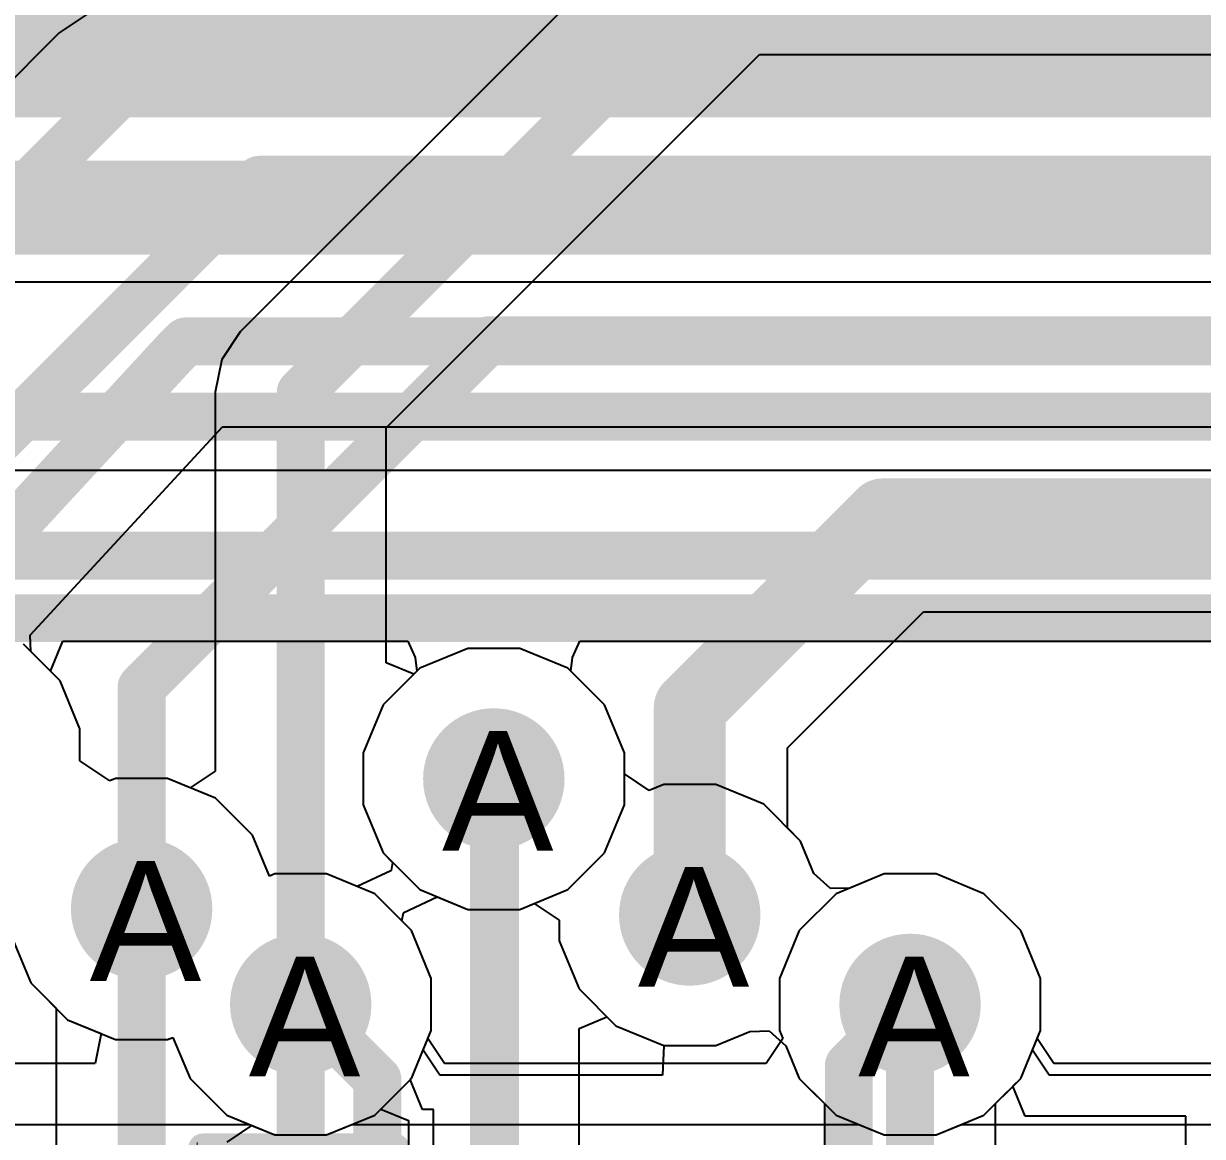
# Model space of a CAD drawing. Header units: inches. Extents: x 0 to 208, y 0 to 213.
# Drawn here: x 3.771 to 3.9679, y 3.173 to 3.3589 of the extents above; entities that cross this region are included whole.
import ezdxf

# ---------------------------------------------------------------- set-up
doc = ezdxf.new("R2010")
doc.units = ezdxf.units.IN
doc.header["$MEASUREMENT"] = 0
for name, color, linetype in [('Bottom Layer', 5, 'Continuous'), ('Bottom Overlay', 54, 'Continuous'), ('Bottom Paste', 16, 'Continuous'), ('Bottom Solder', 6, 'Continuous'), ('Drill Drawing', 1, 'Continuous'), ('L2_GND1', 16, 'Continuous'), ('L3_SIG1', 76, 'Continuous'), ('L4_PWR', 90, 'Continuous'), ('L5_GND2', 156, 'Continuous'), ('L6_SIG2', 130, 'Continuous'), ('L7_GND3', 216, 'Continuous'), ('Top Layer', 1, 'Continuous'), ('Via Holes', 16, 'Continuous')]:
    doc.layers.add(name, color=color, linetype=linetype)
doc.styles.add('Arial', font='', dxfattribs={"height": 0.2})
doc.styles.get('Arial').set_extended_font_data('Arial')

# ---------------------------------------------------------------- blocks, each defined once
blk = doc.blocks.new('R___0402_B_36')
at = {"layer": 'Bottom Layer'}
for points in [[(-0.0095, 0.0125), (-0.0095, -0.0125), (-0.0275, -0.0125), (-0.0275, 0.0125)], [(0.0275, 0.0125), (0.0275, -0.0125), (0.0095, -0.0125), (0.0095, 0.0125)]]:
    blk.add_hatch(color=5, dxfattribs=at).paths.add_polyline_path(points)
at = {"layer": 'Bottom Paste'}
for points in [[(-0.0095, 0.0125), (-0.0095, -0.0125), (-0.0275, -0.0125), (-0.0275, 0.0125)], [(0.0275, 0.0125), (0.0275, -0.0125), (0.0095, -0.0125), (0.0095, 0.0125)]]:
    blk.add_hatch(color=16, dxfattribs=at).paths.add_polyline_path(points)
at = {"layer": 'Bottom Solder'}
for points in [[(-0.00733, 0.01467), (-0.00733, -0.01467), (-0.02967, -0.01467), (-0.02967, 0.01467)], [(0.02967, 0.01467), (0.02967, -0.01467), (0.00733, -0.01467), (0.00733, 0.01467)]]:
    blk.add_hatch(color=6, dxfattribs=at).paths.add_polyline_path(points)
at = {"layer": 'Bottom Overlay'}
for points in [[(-0.031, 0.016, 0.005, 0.005, 0), (-0.031, -0.016, 0.005, 0.005, 0)], [(-0.031, 0.016, 0.005, 0.005, 0), (0.031, 0.016, 0.005, 0.005, 0)], [(0.031, 0.016, 0.005, 0.005, 0), (0.031, -0.016, 0.005, 0.005, 0)], [(-0.032, 0.017, 0.000127, 0.000127, 0), (0.032, 0.017, 0.000127, 0.000127, 0)], [(-0.031, -0.016, 0.005, 0.005, 0), (0.031, -0.016, 0.005, 0.005, 0)]]:
    blk.add_lwpolyline(points, format="xyseb", dxfattribs=at)
for points in [[(-0.03225, 0.016, 0.0025, 0.0025, 1), (-0.02975, 0.016, 0.0025, 0.0025, 1)], [(-0.03225, 0.016, 0.0025, 0.0025, 1), (-0.02975, 0.016, 0.0025, 0.0025, 1)], [(0.02975, 0.016, 0.0025, 0.0025, 1), (0.03225, 0.016, 0.0025, 0.0025, 1)], [(0.02975, 0.016, 0.0025, 0.0025, 1), (0.03225, 0.016, 0.0025, 0.0025, 1)], [(-0.03203, 0.017, 0.0000635, 0.0000635, 1), (-0.03197, 0.017, 0.0000635, 0.0000635, 1)], [(0.03197, 0.017, 0.0000635, 0.0000635, 1), (0.03203, 0.017, 0.0000635, 0.0000635, 1)], [(-0.03225, -0.016, 0.0025, 0.0025, 1), (-0.02975, -0.016, 0.0025, 0.0025, 1)], [(-0.03225, -0.016, 0.0025, 0.0025, 1), (-0.02975, -0.016, 0.0025, 0.0025, 1)], [(0.02975, -0.016, 0.0025, 0.0025, 1), (0.03225, -0.016, 0.0025, 0.0025, 1)], [(0.02975, -0.016, 0.0025, 0.0025, 1), (0.03225, -0.016, 0.0025, 0.0025, 1)]]:
    blk.add_lwpolyline(points, format="xyseb", close=True, dxfattribs=at)

msp = doc.modelspace()

# ---------------------------------------------------------------- hatches: boundary and pattern name
at = {"layer": 'Bottom Layer'}
h = msp.add_hatch(color=5, dxfattribs=at)
edge = h.paths.add_edge_path()
edge.add_arc((3.84955, 3.23272), 0.01181, 0, 360)
h = msp.add_hatch(color=5, dxfattribs=at)
edge = h.paths.add_edge_path()
edge.add_arc((3.79073, 3.211), 0.01181, 0, 360)
h = msp.add_hatch(color=5, dxfattribs=at)
edge = h.paths.add_edge_path()
edge.add_arc((3.88227, 3.21), 0.01181, 0, 360)
h = msp.add_hatch(color=5, dxfattribs=at)
edge = h.paths.add_edge_path()
edge.add_arc((3.8173, 3.19506), 0.01181, 0, 360)
h = msp.add_hatch(color=5, dxfattribs=at)
edge = h.paths.add_edge_path()
edge.add_arc((3.91906, 3.19506), 0.01181, 0, 360)
at = {"layer": 'L2_GND1'}
h = msp.add_hatch(color=16, dxfattribs=at)
edge = h.paths.add_edge_path()
edge.add_arc((3.84955, 3.23272), 0.01181, 0, 360)
h = msp.add_hatch(color=16, dxfattribs=at)
edge = h.paths.add_edge_path()
edge.add_arc((3.79073, 3.211), 0.01181, 0, 360)
h = msp.add_hatch(color=16, dxfattribs=at)
edge = h.paths.add_edge_path()
edge.add_arc((3.88227, 3.21), 0.01181, 0, 360)
h = msp.add_hatch(color=16, dxfattribs=at)
edge = h.paths.add_edge_path()
edge.add_arc((3.8173, 3.19506), 0.01181, 0, 360)
h = msp.add_hatch(color=16, dxfattribs=at)
edge = h.paths.add_edge_path()
edge.add_arc((3.91906, 3.19506), 0.01181, 0, 360)
at = {"layer": 'L3_SIG1'}
h = msp.add_hatch(color=76, dxfattribs=at)
edge = h.paths.add_edge_path()
edge.add_arc((3.84955, 3.23272), 0.01181, 0, 360)
h = msp.add_hatch(color=76, dxfattribs=at)
edge = h.paths.add_edge_path()
edge.add_arc((3.79073, 3.211), 0.01181, 0, 360)
h = msp.add_hatch(color=76, dxfattribs=at)
edge = h.paths.add_edge_path()
edge.add_arc((3.88227, 3.21), 0.01181, 0, 360)
h = msp.add_hatch(color=76, dxfattribs=at)
edge = h.paths.add_edge_path()
edge.add_arc((3.8173, 3.19506), 0.01181, 0, 360)
h = msp.add_hatch(color=76, dxfattribs=at)
edge = h.paths.add_edge_path()
edge.add_arc((3.91906, 3.19506), 0.01181, 0, 360)
at = {"layer": 'L4_PWR'}
h = msp.add_hatch(color=90, dxfattribs=at)
edge = h.paths.add_edge_path()
edge.add_arc((3.84955, 3.23272), 0.01181, 0, 360)
h = msp.add_hatch(color=90, dxfattribs=at)
edge = h.paths.add_edge_path()
edge.add_arc((3.79073, 3.211), 0.01181, 0, 360)
h = msp.add_hatch(color=90, dxfattribs=at)
edge = h.paths.add_edge_path()
edge.add_arc((3.88227, 3.21), 0.01181, 0, 360)
h = msp.add_hatch(color=90, dxfattribs=at)
edge = h.paths.add_edge_path()
edge.add_arc((3.8173, 3.19506), 0.01181, 0, 360)
h = msp.add_hatch(color=90, dxfattribs=at)
edge = h.paths.add_edge_path()
edge.add_arc((3.91906, 3.19506), 0.01181, 0, 360)
at = {"layer": 'L5_GND2'}
h = msp.add_hatch(color=156, dxfattribs=at)
edge = h.paths.add_edge_path()
edge.add_arc((3.84955, 3.23272), 0.01181, 0, 360)
h = msp.add_hatch(color=156, dxfattribs=at)
edge = h.paths.add_edge_path()
edge.add_arc((3.79073, 3.211), 0.01181, 0, 360)
h = msp.add_hatch(color=156, dxfattribs=at)
edge = h.paths.add_edge_path()
edge.add_arc((3.88227, 3.21), 0.01181, 0, 360)
h = msp.add_hatch(color=156, dxfattribs=at)
edge = h.paths.add_edge_path()
edge.add_arc((3.8173, 3.19506), 0.01181, 0, 360)
h = msp.add_hatch(color=156, dxfattribs=at)
edge = h.paths.add_edge_path()
edge.add_arc((3.91906, 3.19506), 0.01181, 0, 360)
at = {"layer": 'L6_SIG2'}
h = msp.add_hatch(color=130, dxfattribs=at)
edge = h.paths.add_edge_path()
edge.add_arc((3.84955, 3.23272), 0.01181, 0, 360)
h = msp.add_hatch(color=130, dxfattribs=at)
edge = h.paths.add_edge_path()
edge.add_arc((3.79073, 3.211), 0.01181, 0, 360)
h = msp.add_hatch(color=130, dxfattribs=at)
edge = h.paths.add_edge_path()
edge.add_arc((3.88227, 3.21), 0.01181, 0, 360)
h = msp.add_hatch(color=130, dxfattribs=at)
edge = h.paths.add_edge_path()
edge.add_arc((3.8173, 3.19506), 0.01181, 0, 360)
h = msp.add_hatch(color=130, dxfattribs=at)
edge = h.paths.add_edge_path()
edge.add_arc((3.91906, 3.19506), 0.01181, 0, 360)
at = {"layer": 'L7_GND3'}
h = msp.add_hatch(color=216, dxfattribs=at)
edge = h.paths.add_edge_path()
edge.add_arc((3.84955, 3.23272), 0.01181, 0, 360)
h = msp.add_hatch(color=216, dxfattribs=at)
edge = h.paths.add_edge_path()
edge.add_arc((3.79073, 3.211), 0.01181, 0, 360)
h = msp.add_hatch(color=216, dxfattribs=at)
edge = h.paths.add_edge_path()
edge.add_arc((3.88227, 3.21), 0.01181, 0, 360)
h = msp.add_hatch(color=216, dxfattribs=at)
edge = h.paths.add_edge_path()
edge.add_arc((3.8173, 3.19506), 0.01181, 0, 360)
h = msp.add_hatch(color=216, dxfattribs=at)
edge = h.paths.add_edge_path()
edge.add_arc((3.91906, 3.19506), 0.01181, 0, 360)
at = {"layer": 'Top Layer'}
h = msp.add_hatch(color=1, dxfattribs=at)
edge = h.paths.add_edge_path()
edge.add_arc((3.84955, 3.23272), 0.01181, 0, 360)
h = msp.add_hatch(color=1, dxfattribs=at)
edge = h.paths.add_edge_path()
edge.add_arc((3.79073, 3.211), 0.01181, 0, 360)
h = msp.add_hatch(color=1, dxfattribs=at)
edge = h.paths.add_edge_path()
edge.add_arc((3.88227, 3.21), 0.01181, 0, 360)
h = msp.add_hatch(color=1, dxfattribs=at)
edge = h.paths.add_edge_path()
edge.add_arc((3.8173, 3.19506), 0.01181, 0, 360)
h = msp.add_hatch(color=1, dxfattribs=at)
edge = h.paths.add_edge_path()
edge.add_arc((3.91906, 3.19506), 0.01181, 0, 360)
at = {"layer": 'Via Holes'}
h = msp.add_hatch(color=7, dxfattribs=at)
edge = h.paths.add_edge_path()
edge.add_arc((3.84955, 3.23272), 0.00591, 0, 360)
h = msp.add_hatch(color=7, dxfattribs=at)
edge = h.paths.add_edge_path()
edge.add_arc((3.79073, 3.211), 0.00591, 0, 360)
h = msp.add_hatch(color=7, dxfattribs=at)
edge = h.paths.add_edge_path()
edge.add_arc((3.88227, 3.21), 0.00591, 0, 360)
h = msp.add_hatch(color=7, dxfattribs=at)
edge = h.paths.add_edge_path()
edge.add_arc((3.8173, 3.19506), 0.00591, 0, 360)
h = msp.add_hatch(color=7, dxfattribs=at)
edge = h.paths.add_edge_path()
edge.add_arc((3.91906, 3.19506), 0.00591, 0, 360)

# ---------------------------------------------------------------- linework, layer by layer
at = {"layer": 'Bottom Layer'}
for p, q in [((3.77211, 3.25676), (3.80422, 3.29154)), ((3.80422, 3.29154), (4.11512, 3.29154)), ((3.77222, 3.25401), (3.77211, 3.25676)), ((3.84521, 3.25453), (3.8372, 3.25121)), ((3.85389, 3.25453), (3.84521, 3.25453)), ((3.86191, 3.25121), (3.85389, 3.25453)), ((3.77711, 3.24911), (3.77222, 3.25401)), ((3.8372, 3.25121), (3.83106, 3.24508)), ((3.86804, 3.24508), (3.86191, 3.25121)), ((3.78043, 3.2411), (3.77711, 3.24911)), ((3.83106, 3.24508), (3.82774, 3.23706)), ((3.87136, 3.23706), (3.86804, 3.24508)), ((3.78043, 3.23576), (3.78043, 3.2411)), ((3.82774, 3.23706), (3.82774, 3.22838)), ((3.87136, 3.23359), (3.87136, 3.23706)), ((3.78543, 3.23241), (3.78043, 3.23576)), ((3.78639, 3.23281), (3.78543, 3.23241)), ((3.79506, 3.23281), (3.78639, 3.23281)), ((3.80308, 3.22949), (3.79506, 3.23281)), ((3.87552, 3.23081), (3.87136, 3.23359)), ((3.87793, 3.23181), (3.87552, 3.23081)), ((3.8866, 3.23181), (3.87793, 3.23181)), ((3.89462, 3.22849), (3.8866, 3.23181)), ((3.80922, 3.22335), (3.80308, 3.22949)), ((3.82774, 3.22838), (3.83106, 3.22037)), ((3.90076, 3.22235), (3.89462, 3.22849)), ((3.81206, 3.2165), (3.80922, 3.22335)), ((3.90301, 3.21692), (3.90076, 3.22235)), ((3.83106, 3.22037), (3.8372, 3.21423)), ((3.81296, 3.21687), (3.81206, 3.2165)), ((3.82163, 3.21687), (3.81296, 3.21687)), ((3.82965, 3.21355), (3.82163, 3.21687)), ((3.90578, 3.2144), (3.90301, 3.21692)), ((3.91472, 3.21687), (3.90901, 3.2145)), ((3.9234, 3.21687), (3.91472, 3.21687)), ((3.93141, 3.21355), (3.9234, 3.21687)), ((3.83579, 3.20741), (3.82965, 3.21355)), ((3.8372, 3.21423), (3.84521, 3.21091)), ((3.90901, 3.2145), (3.90578, 3.2144)), ((3.93755, 3.20741), (3.93141, 3.21355)), ((3.85389, 3.21091), (3.8563, 3.21191)), ((3.8563, 3.21191), (3.86045, 3.20913)), ((3.84521, 3.21091), (3.85389, 3.21091)), ((3.86045, 3.20913), (3.86045, 3.20566)), ((3.83911, 3.1994), (3.83579, 3.20741)), ((3.94087, 3.1994), (3.93755, 3.20741)), ((3.86045, 3.20566), (3.86378, 3.19765)), ((3.83911, 3.19072), (3.83911, 3.1994)), ((3.94087, 3.19072), (3.94087, 3.1994)), ((3.86378, 3.19765), (3.86991, 3.19151)), ((3.86991, 3.19151), (3.87793, 3.18819)), ((3.83579, 3.18271), (3.83911, 3.19072)), ((3.8866, 3.18819), (3.89232, 3.19056)), ((3.89232, 3.19056), (3.89555, 3.19066)), ((3.89555, 3.19066), (3.89832, 3.18814)), ((3.93755, 3.18271), (3.94087, 3.19072)), ((3.87793, 3.18819), (3.8866, 3.18819)), ((3.89832, 3.18814), (3.90057, 3.18271)), ((3.83558, 3.1825), (3.83579, 3.18271)), ((3.83765, 3.1775), (3.83558, 3.1825)), ((3.90057, 3.18271), (3.90479, 3.17849)), ((3.93333, 3.17849), (3.93755, 3.18271)), ((3.90479, 3.17849), (3.90479, 3.03343)), ((3.93333, 3.02751), (3.93333, 3.17849)), ((3.8395, 3.1775), (3.83765, 3.1775)), ((3.8395, 3.1395), (3.8395, 3.1775))]:
    msp.add_line(p, q, dxfattribs=at)
for points in [[(3.60902, 3.34726, 0.008, 0.008, 0), (4.2937, 3.34726, 0.008, 0.008, 0)], [(3.76623, 3.32431, 0.008, 0.008, 0), (4.13762, 3.32431, 0.008, 0.008, 0)], [(3.79656, 3.30427, 0.008, 0.008, 0), (3.7981, 3.30581, 0.008, 0.008, 0)], [(3.7981, 3.30581, 0.008, 0.008, 0), (4.12401, 3.30581, 0.008, 0.008, 0)], [(3.75769, 3.26219, 0.008, 0.008, 0), (3.79642, 3.30413, 0.008, 0.008, 0)], [(3.79642, 3.30413, 0.005, 0.005, -0.009955), (3.79656, 3.30427, 0.005, 0.005, 0)], [(3.8173, 3.1588, 0.008, 0.008, 0), (3.8173, 3.19506, 0.008, 0.008, 0)], [(3.91906, 3.02751, 0.008, 0.008, 0), (3.91906, 3.19506, 0.008, 0.008, 0)]]:
    msp.add_lwpolyline(points, format="xyseb", dxfattribs=at)
for points in [[(3.7961, 3.30581, 0.004, 0.004, 1), (3.8001, 3.30581, 0.004, 0.004, 1)], [(3.7961, 3.30581, 0.004, 0.004, 1), (3.8001, 3.30581, 0.004, 0.004, 1)], [(3.79442, 3.30413, 0.004, 0.004, 1), (3.79842, 3.30413, 0.004, 0.004, 1)], [(3.79456, 3.30427, 0.004, 0.004, 1), (3.79856, 3.30427, 0.004, 0.004, 1)], [(3.79517, 3.30413, 0.0025, 0.0025, 1), (3.79767, 3.30413, 0.0025, 0.0025, 1)], [(3.79531, 3.30427, 0.0025, 0.0025, 1), (3.79781, 3.30427, 0.0025, 0.0025, 1)], [(3.8153, 3.19506, 0.004, 0.004, 1), (3.8193, 3.19506, 0.004, 0.004, 1)], [(3.91706, 3.19506, 0.004, 0.004, 1), (3.92106, 3.19506, 0.004, 0.004, 1)]]:
    msp.add_lwpolyline(points, format="xyseb", close=True, dxfattribs=at)
at = {"layer": 'L2_GND1'}
for p, q in [((2.39382, 3.31573), (4.33409, 3.31573)), ((3.994, 3.28427), (2.61817, 3.28427)), ((3.7755, 3.25073), (3.77757, 3.25573)), ((3.77757, 3.25573), (3.83518, 3.25573)), ((3.83518, 3.25573), (3.8364, 3.253)), ((3.86271, 3.253), (3.86393, 3.25573)), ((3.86393, 3.25573), (3.98015, 3.25573)), ((3.8364, 3.253), (3.83671, 3.25073)), ((3.86239, 3.25073), (3.86271, 3.253)), ((3.77711, 3.24911), (3.7755, 3.25073)), ((3.83671, 3.25073), (3.83106, 3.24508)), ((3.86804, 3.24508), (3.86239, 3.25073)), ((3.78043, 3.2411), (3.77711, 3.24911)), ((3.83106, 3.24508), (3.82774, 3.23706)), ((3.87136, 3.23706), (3.86804, 3.24508)), ((3.78043, 3.23576), (3.78043, 3.2411)), ((3.82774, 3.23706), (3.82774, 3.22838)), ((3.87136, 3.23359), (3.87136, 3.23706)), ((3.78543, 3.23241), (3.78043, 3.23576)), ((3.78639, 3.23281), (3.78543, 3.23241)), ((3.79506, 3.23281), (3.78639, 3.23281)), ((3.80308, 3.22949), (3.79506, 3.23281)), ((3.87552, 3.23081), (3.87136, 3.23359)), ((3.87793, 3.23181), (3.87552, 3.23081)), ((3.8866, 3.23181), (3.87793, 3.23181)), ((3.89462, 3.22849), (3.8866, 3.23181)), ((3.80922, 3.22335), (3.80308, 3.22949)), ((3.82774, 3.22838), (3.83106, 3.22037)), ((3.90076, 3.22235), (3.89462, 3.22849)), ((3.81206, 3.2165), (3.80922, 3.22335)), ((3.90301, 3.21692), (3.90076, 3.22235)), ((3.83106, 3.22037), (3.8372, 3.21423)), ((3.81296, 3.21687), (3.81206, 3.2165)), ((3.82163, 3.21687), (3.81296, 3.21687)), ((3.82965, 3.21355), (3.82163, 3.21687)), ((3.90578, 3.2144), (3.90301, 3.21692)), ((3.91472, 3.21687), (3.90901, 3.2145)), ((3.9234, 3.21687), (3.91472, 3.21687)), ((3.93141, 3.21355), (3.9234, 3.21687)), ((3.83579, 3.20741), (3.82965, 3.21355)), ((3.8372, 3.21423), (3.84521, 3.21091)), ((3.90901, 3.2145), (3.90578, 3.2144)), ((3.93755, 3.20741), (3.93141, 3.21355)), ((3.85389, 3.21091), (3.8563, 3.21191)), ((3.8563, 3.21191), (3.86045, 3.20913)), ((3.84521, 3.21091), (3.85389, 3.21091)), ((3.86045, 3.20913), (3.86045, 3.20566)), ((3.83911, 3.1994), (3.83579, 3.20741)), ((3.94087, 3.1994), (3.93755, 3.20741)), ((3.76891, 3.20666), (3.77224, 3.19865)), ((3.86045, 3.20566), (3.86378, 3.19765)), ((3.83911, 3.19072), (3.83911, 3.1994)), ((3.94087, 3.19072), (3.94087, 3.1994)), ((3.77224, 3.19865), (3.77837, 3.19251)), ((3.86378, 3.19765), (3.86991, 3.19151)), ((3.77837, 3.19251), (3.78639, 3.18919)), ((3.86991, 3.19151), (3.87793, 3.18819)), ((3.79506, 3.18919), (3.79596, 3.18956)), ((3.79596, 3.18956), (3.79881, 3.18271)), ((3.83579, 3.18271), (3.83911, 3.19072)), ((3.8866, 3.18819), (3.89232, 3.19056)), ((3.89232, 3.19056), (3.89555, 3.19066)), ((3.89555, 3.19066), (3.89832, 3.18814)), ((3.93755, 3.18271), (3.94087, 3.19072)), ((3.78639, 3.18919), (3.79506, 3.18919)), ((3.87793, 3.18819), (3.8866, 3.18819)), ((3.89832, 3.18814), (3.90057, 3.18271)), ((3.79881, 3.18271), (3.80494, 3.17657)), ((3.82965, 3.17657), (3.83579, 3.18271)), ((3.90057, 3.18271), (3.9067, 3.17657)), ((3.93141, 3.17657), (3.93755, 3.18271)), ((3.80494, 3.17657), (3.81296, 3.17325)), ((3.82163, 3.17325), (3.82965, 3.17657)), ((3.9067, 3.17657), (3.91472, 3.17325)), ((3.9234, 3.17325), (3.93141, 3.17657)), ((3.81296, 3.17325), (3.82163, 3.17325)), ((3.91472, 3.17325), (3.9234, 3.17325))]:
    msp.add_line(p, q, dxfattribs=at)
for points in [[(2.07207, 3.354, 0.008, 0.008, 0), (4.33033, 3.354, 0.008, 0.008, 0)], [(2.43119, 3.33, 0.008, 0.008, 0), (4.34, 3.33, 0.008, 0.008, 0)], [(2.68894, 3.27, 0.008, 0.008, 0), (3.994, 3.27, 0.008, 0.008, 0)]]:
    msp.add_lwpolyline(points, format="xyseb", dxfattribs=at)
at = {"layer": 'L3_SIG1'}
for p, q in [((3.77711, 3.24911), (3.77098, 3.25525)), ((3.84521, 3.25453), (3.8372, 3.25121)), ((3.85389, 3.25453), (3.84521, 3.25453)), ((3.86191, 3.25121), (3.85389, 3.25453)), ((3.8372, 3.25121), (3.83106, 3.24508)), ((3.86804, 3.24508), (3.86191, 3.25121)), ((3.78043, 3.2411), (3.77711, 3.24911)), ((3.83106, 3.24508), (3.82774, 3.23706)), ((3.87136, 3.23706), (3.86804, 3.24508)), ((3.78043, 3.23576), (3.78043, 3.2411)), ((3.82774, 3.23706), (3.82774, 3.22838)), ((3.87136, 3.23359), (3.87136, 3.23706)), ((3.78543, 3.23241), (3.78043, 3.23576)), ((3.78639, 3.23281), (3.78543, 3.23241)), ((3.79506, 3.23281), (3.78639, 3.23281)), ((3.80308, 3.22949), (3.79506, 3.23281)), ((3.87552, 3.23081), (3.87136, 3.23359)), ((3.87793, 3.23181), (3.87552, 3.23081)), ((3.8866, 3.23181), (3.87793, 3.23181)), ((3.89462, 3.22849), (3.8866, 3.23181)), ((3.80922, 3.22335), (3.80308, 3.22949)), ((3.82774, 3.22838), (3.83106, 3.22037)), ((3.90076, 3.22235), (3.89462, 3.22849)), ((3.81206, 3.2165), (3.80922, 3.22335)), ((3.90301, 3.21692), (3.90076, 3.22235)), ((3.83106, 3.22037), (3.83265, 3.21878)), ((3.83233, 3.21735), (3.82675, 3.21475)), ((3.83238, 3.21742), (3.83233, 3.21735)), ((3.83265, 3.21878), (3.83238, 3.21742)), ((3.81296, 3.21687), (3.81206, 3.2165)), ((3.82163, 3.21687), (3.81296, 3.21687)), ((3.82675, 3.21475), (3.82163, 3.21687)), ((3.90578, 3.2144), (3.90301, 3.21692)), ((3.91472, 3.21687), (3.90901, 3.2145)), ((3.9234, 3.21687), (3.91472, 3.21687)), ((3.93141, 3.21355), (3.9234, 3.21687)), ((3.90901, 3.2145), (3.90578, 3.2144)), ((3.93755, 3.20741), (3.93141, 3.21355)), ((3.94087, 3.1994), (3.93755, 3.20741)), ((3.76891, 3.20666), (3.77224, 3.19865)), ((3.94087, 3.19072), (3.94087, 3.1994)), ((3.77224, 3.19865), (3.77645, 3.19443)), ((3.77645, 3.19443), (3.77645, 3.0931)), ((3.86383, 3.19106), (3.86845, 3.19297)), ((3.86845, 3.19297), (3.86991, 3.19151)), ((3.86991, 3.19151), (3.87793, 3.18819)), ((3.86383, 3.16175), (3.86383, 3.19106)), ((3.8866, 3.18819), (3.89232, 3.19056)), ((3.89232, 3.19056), (3.89555, 3.19066)), ((3.89555, 3.19066), (3.89832, 3.18814)), ((3.93755, 3.18271), (3.94087, 3.19072)), ((3.87793, 3.18819), (3.8866, 3.18819)), ((3.89832, 3.18814), (3.90057, 3.18271)), ((3.90057, 3.18271), (3.9067, 3.17657)), ((3.93141, 3.17657), (3.93755, 3.18271)), ((3.82965, 3.17657), (3.83066, 3.17758)), ((3.83066, 3.17758), (3.83528, 3.17566)), ((3.82163, 3.17325), (3.82965, 3.17657)), ((3.83528, 3.17566), (3.83528, 3.15584)), ((3.9067, 3.17657), (3.91472, 3.17325)), ((3.9234, 3.17325), (3.93141, 3.17657)), ((3.805, 3.17204), (3.80916, 3.17482)), ((3.80916, 3.17482), (3.81296, 3.17325)), ((3.81296, 3.17325), (3.82163, 3.17325)), ((3.91472, 3.17325), (3.9234, 3.17325))]:
    msp.add_line(p, q, dxfattribs=at)
for points in [[(3.84955, 3.15584, 0.008, 0.008, 0), (3.84955, 3.23272, 0.008, 0.008, 0)], [(3.79073, 3.08719, 0.008, 0.008, 0), (3.79073, 3.211, 0.008, 0.008, 0)]]:
    msp.add_lwpolyline(points, format="xyseb", dxfattribs=at)
for points in [[(3.84755, 3.23272, 0.004, 0.004, 1), (3.85155, 3.23272, 0.004, 0.004, 1)], [(3.78873, 3.211, 0.004, 0.004, 1), (3.79273, 3.211, 0.004, 0.004, 1)]]:
    msp.add_lwpolyline(points, format="xyseb", close=True, dxfattribs=at)
at = {"layer": 'L4_PWR'}
for p, q in [((3.77711, 3.24911), (3.77098, 3.25525)), ((3.84521, 3.25453), (3.8372, 3.25121)), ((3.85389, 3.25453), (3.84521, 3.25453)), ((3.86191, 3.25121), (3.85389, 3.25453)), ((3.8372, 3.25121), (3.83106, 3.24508)), ((3.86804, 3.24508), (3.86191, 3.25121)), ((3.78043, 3.2411), (3.77711, 3.24911)), ((3.83106, 3.24508), (3.82774, 3.23706)), ((3.87136, 3.23706), (3.86804, 3.24508)), ((3.78043, 3.23576), (3.78043, 3.2411)), ((3.82774, 3.23706), (3.82774, 3.22838)), ((3.87136, 3.22838), (3.87136, 3.23706)), ((3.78543, 3.23241), (3.78043, 3.23576)), ((3.78639, 3.23281), (3.78543, 3.23241)), ((3.79506, 3.23281), (3.78639, 3.23281)), ((3.80308, 3.22949), (3.79506, 3.23281)), ((3.80922, 3.22335), (3.80308, 3.22949)), ((3.82774, 3.22838), (3.83106, 3.22037)), ((3.86804, 3.22037), (3.87136, 3.22838)), ((3.81206, 3.2165), (3.80922, 3.22335)), ((3.83106, 3.22037), (3.8372, 3.21423)), ((3.86191, 3.21423), (3.86804, 3.22037)), ((3.81296, 3.21687), (3.81206, 3.2165)), ((3.82163, 3.21687), (3.81296, 3.21687)), ((3.82965, 3.21355), (3.82163, 3.21687)), ((3.91472, 3.21687), (3.9067, 3.21355)), ((3.9234, 3.21687), (3.91472, 3.21687)), ((3.93141, 3.21355), (3.9234, 3.21687)), ((3.83579, 3.20741), (3.82965, 3.21355)), ((3.8372, 3.21423), (3.84521, 3.21091)), ((3.85389, 3.21091), (3.86191, 3.21423)), ((3.9067, 3.21355), (3.90057, 3.20741)), ((3.93755, 3.20741), (3.93141, 3.21355)), ((3.84521, 3.21091), (3.85389, 3.21091)), ((3.83911, 3.1994), (3.83579, 3.20741)), ((3.90057, 3.20741), (3.89725, 3.1994)), ((3.94087, 3.1994), (3.93755, 3.20741)), ((3.76891, 3.20666), (3.77224, 3.19865)), ((3.83911, 3.19072), (3.83911, 3.1994)), ((3.89725, 3.1994), (3.89725, 3.19072)), ((3.94087, 3.19072), (3.94087, 3.1994)), ((3.77224, 3.19865), (3.77837, 3.19251)), ((3.77837, 3.19251), (3.78396, 3.1902)), ((3.78396, 3.1902), (3.78296, 3.1852)), ((3.83854, 3.18935), (3.83911, 3.19072)), ((3.89725, 3.19072), (3.89782, 3.18935)), ((3.9403, 3.18935), (3.94087, 3.19072)), ((3.84132, 3.1852), (3.83854, 3.18935)), ((3.89782, 3.18935), (3.89504, 3.1852)), ((3.94308, 3.1852), (3.9403, 3.18935)), ((3.78296, 3.1852), (3.73988, 3.1852)), ((3.89504, 3.1852), (3.84132, 3.1852)), ((4.01063, 3.1852), (3.94308, 3.1852)), ((3.73988, 3.175), (3.80873, 3.175)), ((3.80873, 3.175), (3.81296, 3.17325)), ((3.82163, 3.17325), (3.82586, 3.175)), ((3.82586, 3.175), (3.91049, 3.175)), ((3.91049, 3.175), (3.91472, 3.17325)), ((3.9234, 3.17325), (3.92763, 3.175)), ((3.92763, 3.175), (4.02678, 3.175)), ((3.81296, 3.17325), (3.82163, 3.17325)), ((3.91472, 3.17325), (3.9234, 3.17325))]:
    msp.add_line(p, q, dxfattribs=at)
at = {"layer": 'L5_GND2'}
for p, q in [((3.87791, 3.37809), (3.8072, 3.30739)), ((3.83157, 3.29138), (3.89391, 3.35373)), ((3.89391, 3.35373), (4.73722, 3.35373)), ((3.8072, 3.30739), (3.80411, 3.30276)), ((3.80411, 3.30276), (3.80302, 3.2973)), ((3.80302, 3.2973), (3.80302, 3.2973)), ((3.80302, 3.2973), (3.80302, 3.23401)), ((3.83157, 3.25212), (3.83157, 3.29138)), ((3.77711, 3.24911), (3.77098, 3.25525)), ((3.84521, 3.25453), (3.8372, 3.25121)), ((3.85389, 3.25453), (3.84521, 3.25453)), ((3.86191, 3.25121), (3.85389, 3.25453)), ((3.83619, 3.2502), (3.83157, 3.25212)), ((3.8372, 3.25121), (3.83619, 3.2502)), ((3.86804, 3.24508), (3.86191, 3.25121)), ((3.78043, 3.2411), (3.77711, 3.24911)), ((3.87136, 3.23706), (3.86804, 3.24508)), ((3.78043, 3.23576), (3.78043, 3.2411)), ((3.87136, 3.23359), (3.87136, 3.23706)), ((3.78543, 3.23241), (3.78043, 3.23576)), ((3.78639, 3.23281), (3.78543, 3.23241)), ((3.79506, 3.23281), (3.78639, 3.23281)), ((3.79886, 3.23124), (3.79506, 3.23281)), ((3.80302, 3.23401), (3.79886, 3.23124)), ((3.87552, 3.23081), (3.87136, 3.23359)), ((3.87793, 3.23181), (3.87552, 3.23081)), ((3.8866, 3.23181), (3.87793, 3.23181)), ((3.89462, 3.22849), (3.8866, 3.23181)), ((3.90076, 3.22235), (3.89462, 3.22849)), ((3.90301, 3.21692), (3.90076, 3.22235)), ((3.90578, 3.2144), (3.90301, 3.21692)), ((3.91472, 3.21687), (3.90901, 3.2145)), ((3.9234, 3.21687), (3.91472, 3.21687)), ((3.93141, 3.21355), (3.9234, 3.21687)), ((3.83452, 3.21044), (3.8401, 3.21303)), ((3.8401, 3.21303), (3.84521, 3.21091)), ((3.90901, 3.2145), (3.90578, 3.2144)), ((3.93755, 3.20741), (3.93141, 3.21355)), ((3.85389, 3.21091), (3.8563, 3.21191)), ((3.8563, 3.21191), (3.86045, 3.20913)), ((3.8342, 3.209), (3.83447, 3.21036)), ((3.83447, 3.21036), (3.83452, 3.21044)), ((3.84521, 3.21091), (3.85389, 3.21091)), ((3.86045, 3.20913), (3.86045, 3.20566)), ((3.83579, 3.20741), (3.8342, 3.209)), ((3.83911, 3.1994), (3.83579, 3.20741)), ((3.94087, 3.1994), (3.93755, 3.20741)), ((3.76891, 3.20666), (3.77224, 3.19865)), ((3.86045, 3.20566), (3.86378, 3.19765)), ((3.83911, 3.19072), (3.83911, 3.1994)), ((3.94087, 3.19072), (3.94087, 3.1994)), ((3.77224, 3.19865), (3.77837, 3.19251)), ((3.86378, 3.19765), (3.86991, 3.19151)), ((3.77837, 3.19251), (3.78639, 3.18919)), ((3.86991, 3.19151), (3.87793, 3.18819)), ((3.79506, 3.18919), (3.79596, 3.18956)), ((3.79596, 3.18956), (3.79881, 3.18271)), ((3.83579, 3.18271), (3.83911, 3.19072)), ((3.8866, 3.18819), (3.89232, 3.19056)), ((3.89232, 3.19056), (3.89555, 3.19066)), ((3.89555, 3.19066), (3.89832, 3.18814)), ((3.93755, 3.18271), (3.94087, 3.19072)), ((3.78639, 3.18919), (3.79506, 3.18919)), ((3.87793, 3.18819), (3.8866, 3.18819)), ((3.89832, 3.18814), (3.90057, 3.18271)), ((3.79881, 3.18271), (3.80494, 3.17657)), ((3.82965, 3.17657), (3.83579, 3.18271)), ((3.90057, 3.18271), (3.9067, 3.17657)), ((3.93141, 3.17657), (3.93755, 3.18271)), ((3.80494, 3.17657), (3.81296, 3.17325)), ((3.82163, 3.17325), (3.82965, 3.17657)), ((3.9067, 3.17657), (3.91472, 3.17325)), ((3.9234, 3.17325), (3.93141, 3.17657)), ((3.81296, 3.17325), (3.82163, 3.17325)), ((3.91472, 3.17325), (3.9234, 3.17325))]:
    msp.add_line(p, q, dxfattribs=at)
for points in [[(3.8173, 3.2973, 0.008, 0.008, 0), (3.888, 3.368, 0.008, 0.008, 0)], [(3.8173, 3.19506, 0.008, 0.008, 0), (3.8173, 3.2973, 0.008, 0.008, 0)]]:
    msp.add_lwpolyline(points, format="xyseb", dxfattribs=at)
for points in [[(3.8153, 3.2973, 0.004, 0.004, 1), (3.8193, 3.2973, 0.004, 0.004, 1)], [(3.8153, 3.2973, 0.004, 0.004, 1), (3.8193, 3.2973, 0.004, 0.004, 1)], [(3.8153, 3.19506, 0.004, 0.004, 1), (3.8193, 3.19506, 0.004, 0.004, 1)]]:
    msp.add_lwpolyline(points, format="xyseb", close=True, dxfattribs=at)
at = {"layer": 'L6_SIG2'}
for points in [[(2.40619, 3.362, 0.008, 0.008, 0), (4.718, 3.362, 0.008, 0.008, 0)], [(2.12237, 3.332, 0.008, 0.008, 0), (4.40352, 3.332, 0.008, 0.008, 0)], [(2.66313, 3.29322, 0.008, 0.008, 0), (4.65268, 3.29322, 0.008, 0.008, 0)], [(2.40768, 3.25957, 0.008, 0.008, 0), (4.57788, 3.25957, 0.008, 0.008, 0)]]:
    msp.add_lwpolyline(points, format="xyseb", dxfattribs=at)
at = {"layer": 'L7_GND3'}
for p, q in [((3.77711, 3.24911), (3.77098, 3.25525)), ((3.84521, 3.25453), (3.8372, 3.25121)), ((3.85389, 3.25453), (3.84521, 3.25453)), ((3.86191, 3.25121), (3.85389, 3.25453)), ((3.8372, 3.25121), (3.83106, 3.24508)), ((3.86804, 3.24508), (3.86191, 3.25121)), ((3.78043, 3.2411), (3.77711, 3.24911)), ((3.83106, 3.24508), (3.82774, 3.23706)), ((3.87136, 3.23706), (3.86804, 3.24508)), ((3.78043, 3.23576), (3.78043, 3.2411)), ((3.82774, 3.23706), (3.82774, 3.22838)), ((3.87136, 3.23359), (3.87136, 3.23706)), ((3.78543, 3.23241), (3.78043, 3.23576)), ((3.78639, 3.23281), (3.78543, 3.23241)), ((3.79506, 3.23281), (3.78639, 3.23281)), ((3.80308, 3.22949), (3.79506, 3.23281)), ((3.87552, 3.23081), (3.87136, 3.23359)), ((3.87793, 3.23181), (3.87552, 3.23081)), ((3.8866, 3.23181), (3.87793, 3.23181)), ((3.89462, 3.22849), (3.8866, 3.23181)), ((3.80922, 3.22335), (3.80308, 3.22949)), ((3.82774, 3.22838), (3.83106, 3.22037)), ((3.90076, 3.22235), (3.89462, 3.22849)), ((3.81206, 3.2165), (3.80922, 3.22335)), ((3.90301, 3.21692), (3.90076, 3.22235)), ((3.83106, 3.22037), (3.8372, 3.21423)), ((3.81296, 3.21687), (3.81206, 3.2165)), ((3.82163, 3.21687), (3.81296, 3.21687)), ((3.82965, 3.21355), (3.82163, 3.21687)), ((3.90578, 3.2144), (3.90301, 3.21692)), ((3.91472, 3.21687), (3.90901, 3.2145)), ((3.9234, 3.21687), (3.91472, 3.21687)), ((3.93141, 3.21355), (3.9234, 3.21687)), ((3.83579, 3.20741), (3.82965, 3.21355)), ((3.8372, 3.21423), (3.84521, 3.21091)), ((3.90901, 3.2145), (3.90578, 3.2144)), ((3.93755, 3.20741), (3.93141, 3.21355)), ((3.85389, 3.21091), (3.8563, 3.21191)), ((3.8563, 3.21191), (3.86045, 3.20913)), ((3.84521, 3.21091), (3.85389, 3.21091)), ((3.86045, 3.20913), (3.86045, 3.20566)), ((3.83911, 3.1994), (3.83579, 3.20741)), ((3.94087, 3.1994), (3.93755, 3.20741)), ((3.86045, 3.20566), (3.86378, 3.19765)), ((3.83911, 3.19072), (3.83911, 3.1994)), ((3.94087, 3.19072), (3.94087, 3.1994)), ((3.86378, 3.19765), (3.86991, 3.19151)), ((3.86991, 3.19151), (3.87793, 3.18819)), ((3.83774, 3.18743), (3.83911, 3.19072)), ((3.93951, 3.18743), (3.94087, 3.19072)), ((3.84052, 3.18327), (3.83774, 3.18743)), ((3.87793, 3.18819), (3.87772, 3.18327)), ((3.94229, 3.18327), (3.93951, 3.18743)), ((3.87772, 3.18327), (3.84052, 3.18327)), ((4.0245, 3.18327), (3.94229, 3.18327))]:
    msp.add_line(p, q, dxfattribs=at)
at = {"layer": 'Top Layer'}
for p, q in [((3.78161, 3.36045), (3.77698, 3.35736)), ((3.77698, 3.35736), (3.71791, 3.29828)), ((3.77698, 3.35736), (3.77698, 3.35736)), ((3.89858, 3.2379), (3.92129, 3.26061)), ((3.92129, 3.26061), (3.99015, 3.26061)), ((3.89858, 3.22453), (3.89858, 3.2379)), ((3.90076, 3.22235), (3.89858, 3.22453)), ((3.90301, 3.21692), (3.90076, 3.22235)), ((3.90578, 3.2144), (3.90301, 3.21692)), ((3.91472, 3.21687), (3.90901, 3.2145)), ((3.9234, 3.21687), (3.91472, 3.21687)), ((3.93141, 3.21355), (3.9234, 3.21687)), ((3.90901, 3.2145), (3.90578, 3.2144)), ((3.93755, 3.20741), (3.93141, 3.21355)), ((3.94087, 3.1994), (3.93755, 3.20741)), ((3.94087, 3.19072), (3.94087, 3.1994)), ((3.93755, 3.18271), (3.94087, 3.19072)), ((3.93622, 3.18138), (3.93755, 3.18271)), ((3.93829, 3.17638), (3.93622, 3.18138)), ((3.9651, 3.17638), (3.93829, 3.17638)), ((3.9651, 3.07764), (3.9651, 3.17638))]:
    msp.add_line(p, q, dxfattribs=at)
for points in [[(3.728, 3.28819, 0.008, 0.008, 0), (3.78707, 3.34726, 0.008, 0.008, 0)], [(3.78707, 3.34726, 0.008, 0.008, 0), (4.00883, 3.34726, 0.008, 0.008, 0)], [(3.75862, 3.28103, 0.008, 0.008, 0), (3.81041, 3.33281, 0.008, 0.008, 0)], [(3.81041, 3.33281, 0.008, 0.008, 0), (4.01681, 3.33281, 0.008, 0.008, 0)], [(3.79073, 3.24804, 0.008, 0.008, 0), (3.84868, 3.306, 0.008, 0.008, 0)], [(3.84868, 3.306, 0.008, 0.008, 0), (4.01312, 3.306, 0.008, 0.008, 0)], [(3.88227, 3.24466, 0.012, 0.012, 0), (3.91453, 3.27692, 0.012, 0.012, 0)], [(3.91453, 3.27692, 0.012, 0.012, 0), (4.01724, 3.27692, 0.012, 0.012, 0)], [(3.79073, 3.211, 0.008, 0.008, 0), (3.79073, 3.24804, 0.008, 0.008, 0)], [(3.88227, 3.21, 0.012, 0.012, 0), (3.88227, 3.24466, 0.012, 0.012, 0)], [(3.84978, 3.12701, 0.008, 0.008, 0), (3.84978, 3.23272, 0.008, 0.008, 0)], [(3.8173, 3.19506, 0.008, 0.008, 0), (3.8176, 3.19506, 0.008, 0.008, 0)], [(3.8176, 3.19506, 0.008, 0.008, 0), (3.8301, 3.18256, 0.008, 0.008, 0)], [(3.90884, 3.18484, 0.008, 0.008, 0), (3.91906, 3.19506, 0.008, 0.008, 0)], [(3.90884, 3.12701, 0.008, 0.008, 0), (3.90884, 3.18484, 0.008, 0.008, 0)], [(3.8301, 3.12701, 0.008, 0.008, 0), (3.8301, 3.18256, 0.008, 0.008, 0)]]:
    msp.add_lwpolyline(points, format="xyseb", dxfattribs=at)
for points in [[(3.78507, 3.34726, 0.004, 0.004, 1), (3.78907, 3.34726, 0.004, 0.004, 1)], [(3.78507, 3.34726, 0.004, 0.004, 1), (3.78907, 3.34726, 0.004, 0.004, 1)], [(3.80841, 3.33281, 0.004, 0.004, 1), (3.81241, 3.33281, 0.004, 0.004, 1)], [(3.80841, 3.33281, 0.004, 0.004, 1), (3.81241, 3.33281, 0.004, 0.004, 1)], [(3.84668, 3.306, 0.004, 0.004, 1), (3.85068, 3.306, 0.004, 0.004, 1)], [(3.84668, 3.306, 0.004, 0.004, 1), (3.85068, 3.306, 0.004, 0.004, 1)], [(3.91153, 3.27692, 0.006, 0.006, 1), (3.91753, 3.27692, 0.006, 0.006, 1)], [(3.91153, 3.27692, 0.006, 0.006, 1), (3.91753, 3.27692, 0.006, 0.006, 1)], [(3.78873, 3.24804, 0.004, 0.004, 1), (3.79273, 3.24804, 0.004, 0.004, 1)], [(3.78873, 3.24804, 0.004, 0.004, 1), (3.79273, 3.24804, 0.004, 0.004, 1)], [(3.87927, 3.24466, 0.006, 0.006, 1), (3.88527, 3.24466, 0.006, 0.006, 1)], [(3.87927, 3.24466, 0.006, 0.006, 1), (3.88527, 3.24466, 0.006, 0.006, 1)], [(3.84778, 3.23272, 0.004, 0.004, 1), (3.85178, 3.23272, 0.004, 0.004, 1)], [(3.78873, 3.211, 0.004, 0.004, 1), (3.79273, 3.211, 0.004, 0.004, 1)], [(3.87927, 3.21, 0.006, 0.006, 1), (3.88527, 3.21, 0.006, 0.006, 1)], [(3.8153, 3.19506, 0.004, 0.004, 1), (3.8193, 3.19506, 0.004, 0.004, 1)], [(3.8156, 3.19506, 0.004, 0.004, 1), (3.8196, 3.19506, 0.004, 0.004, 1)], [(3.8156, 3.19506, 0.004, 0.004, 1), (3.8196, 3.19506, 0.004, 0.004, 1)], [(3.91706, 3.19506, 0.004, 0.004, 1), (3.92106, 3.19506, 0.004, 0.004, 1)], [(3.90684, 3.18484, 0.004, 0.004, 1), (3.91084, 3.18484, 0.004, 0.004, 1)], [(3.90684, 3.18484, 0.004, 0.004, 1), (3.91084, 3.18484, 0.004, 0.004, 1)], [(3.8281, 3.18256, 0.004, 0.004, 1), (3.8321, 3.18256, 0.004, 0.004, 1)], [(3.8281, 3.18256, 0.004, 0.004, 1), (3.8321, 3.18256, 0.004, 0.004, 1)]]:
    msp.add_lwpolyline(points, format="xyseb", close=True, dxfattribs=at)

# ---------------------------------------------------------------- block references
at = {"rotation": 90}
msp.add_blockref('R___0402_B_36', (3.817, 3.14), dxfattribs=at)

# ---------------------------------------------------------------- texts
at = {"layer": 'Drill Drawing', "style": 'Arial'}
for p in [(3.84089, 3.22072), (3.78206, 3.199), (3.8736, 3.198), (3.80863, 3.18306), (3.9104, 3.18306)]:
    msp.add_text('A', height=0.02, dxfattribs=at).set_placement(p)

doc.saveas('drawing.dxf')
